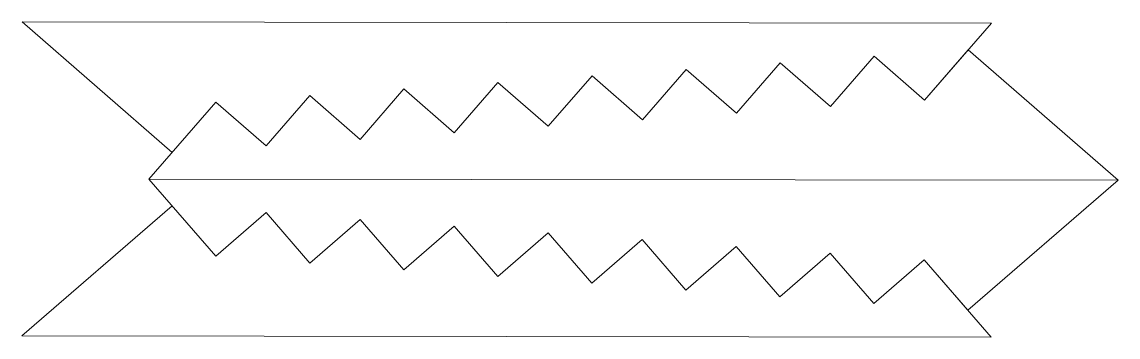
# Model space of a CAD drawing. Header units: centimetres. Extents: x -21.5 to 21.5, y -19.5 to 19.5.
# Drawn here: x 1.71 to 18.15, y 14.75 to 19.47 of the extents above; entities that cross this region are included whole.
import ezdxf

# ---------------------------------------------------------------- set-up
doc = ezdxf.new("R2010")
doc.units = ezdxf.units.CM
doc.header["$MEASUREMENT"] = 0

msp = doc.modelspace()

# ---------------------------------------------------------------- linework, layer by layer
at = {"lineweight": 9}
for points in [[(3.96501, 17.5159), (3.96501, 17.5159), (1.71783, 19.47085), (1.71783, 19.47085)], [(16.25546, 19.45489), (16.25546, 19.45489), (1.71783, 19.47085), (1.71783, 19.47085)], [(15.25146, 18.30081), (15.25146, 18.30081), (16.25546, 19.45489), (16.25546, 19.45489)], [(14.497, 18.95716), (14.497, 18.95716), (13.84065, 18.2027), (13.84065, 18.2027)], [(14.497, 18.95716), (14.497, 18.95716), (15.25146, 18.30081), (15.25146, 18.30081)], [(15.9078, 19.05527), (15.9078, 19.05527), (15.25146, 18.30081), (15.25146, 18.30081)], [(15.9078, 19.05527), (15.9078, 19.05527), (18.15499, 17.10032), (18.15499, 17.10032)], [(11.67539, 18.76093), (11.67539, 18.76093), (11.01904, 18.00647), (11.01904, 18.00647)], [(11.67539, 18.76093), (11.67539, 18.76093), (12.42985, 18.10458), (12.42985, 18.10458)], [(13.08619, 18.85904), (13.08619, 18.85904), (12.42985, 18.10458), (12.42985, 18.10458)], [(13.08619, 18.85904), (13.08619, 18.85904), (13.84065, 18.2027), (13.84065, 18.2027)], [(10.26458, 18.66281), (10.26458, 18.66281), (9.60823, 17.90835), (9.60823, 17.90835)], [(10.26458, 18.66281), (10.26458, 18.66281), (11.01904, 18.00647), (11.01904, 18.00647)], [(7.44297, 18.46659), (7.44297, 18.46659), (6.78662, 17.71213), (6.78662, 17.71213)], [(7.44297, 18.46659), (7.44297, 18.46659), (8.19743, 17.81024), (8.19743, 17.81024)], [(8.85377, 18.5647), (8.85377, 18.5647), (8.19743, 17.81024), (8.19743, 17.81024)], [(8.85377, 18.5647), (8.85377, 18.5647), (9.60823, 17.90835), (9.60823, 17.90835)], [(4.62136, 18.27036), (4.62136, 18.27036), (3.61736, 17.11628), (3.61736, 17.11628)], [(4.62136, 18.27036), (4.62136, 18.27036), (5.37582, 17.61401), (5.37582, 17.61401)], [(6.03216, 18.36847), (6.03216, 18.36847), (5.37582, 17.61401), (5.37582, 17.61401)], [(6.03216, 18.36847), (6.03216, 18.36847), (6.78662, 17.71213), (6.78662, 17.71213)], [(4.61882, 15.96), (4.61882, 15.96), (3.61736, 17.11628), (3.61736, 17.11628)], [(3.61736, 17.11628), (3.61736, 17.11628), (18.15499, 17.10032), (18.15499, 17.10032)], [(15.90352, 15.15031), (15.90352, 15.15031), (18.15499, 17.10032), (18.15499, 17.10032)], [(3.96413, 16.7159), (3.96413, 16.7159), (1.71266, 14.76589), (1.71266, 14.76589)], [(4.61882, 15.96), (4.61882, 15.96), (5.37472, 16.61469), (5.37472, 16.61469)], [(6.02941, 15.85879), (6.02941, 15.85879), (5.37472, 16.61469), (5.37472, 16.61469)], [(6.02941, 15.85879), (6.02941, 15.85879), (6.78531, 16.51348), (6.78531, 16.51348)], [(7.44, 15.75758), (7.44, 15.75758), (6.78531, 16.51348), (6.78531, 16.51348)], [(7.44, 15.75758), (7.44, 15.75758), (8.19589, 16.41227), (8.19589, 16.41227)], [(8.85058, 15.65637), (8.85058, 15.65637), (8.19589, 16.41227), (8.19589, 16.41227)], [(8.85058, 15.65637), (8.85058, 15.65637), (9.60648, 16.31106), (9.60648, 16.31106)], [(10.26117, 15.55516), (10.26117, 15.55516), (9.60648, 16.31106), (9.60648, 16.31106)], [(10.26117, 15.55516), (10.26117, 15.55516), (11.01707, 16.20985), (11.01707, 16.20985)], [(11.67176, 15.45395), (11.67176, 15.45395), (11.01707, 16.20985), (11.01707, 16.20985)], [(11.67176, 15.45395), (11.67176, 15.45395), (12.42766, 16.10863), (12.42766, 16.10863)], [(13.08234, 15.35274), (13.08234, 15.35274), (12.42766, 16.10863), (12.42766, 16.10863)], [(13.08234, 15.35274), (13.08234, 15.35274), (13.83824, 16.00742), (13.83824, 16.00742)], [(14.49293, 15.25152), (14.49293, 15.25152), (13.83824, 16.00742), (13.83824, 16.00742)], [(14.49293, 15.25152), (14.49293, 15.25152), (15.24883, 15.90621), (15.24883, 15.90621)], [(15.90352, 15.15031), (15.90352, 15.15031), (15.24883, 15.90621), (15.24883, 15.90621)], [(15.24883, 15.90621), (15.24883, 15.90621), (16.25029, 14.74993), (16.25029, 14.74993)], [(16.25029, 14.74993), (16.25029, 14.74993), (1.71266, 14.76589), (1.71266, 14.76589)]]:
    msp.add_open_spline(points, degree=3, dxfattribs=at)

doc.saveas('drawing.dxf')
